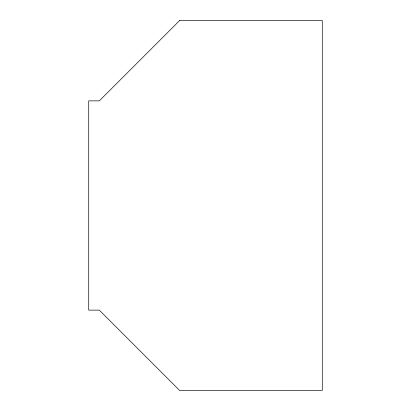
<?xml version="1.0" encoding="UTF-8"?>
<svg xmlns="http://www.w3.org/2000/svg" width="411" height="411" viewBox="0 0 411 411"><rect width="100%" height="100%" fill="white"/><g stroke="black" fill="none" stroke-linecap="round" stroke-linejoin="round"><path stroke-width="0.62" d="M179.607 20.55L99.287 100.87L88.719 100.87L88.719 310.13L99.287 310.13L179.607 390.45L322.281 390.45L322.281 20.55L179.607 20.55"/></g></svg>
